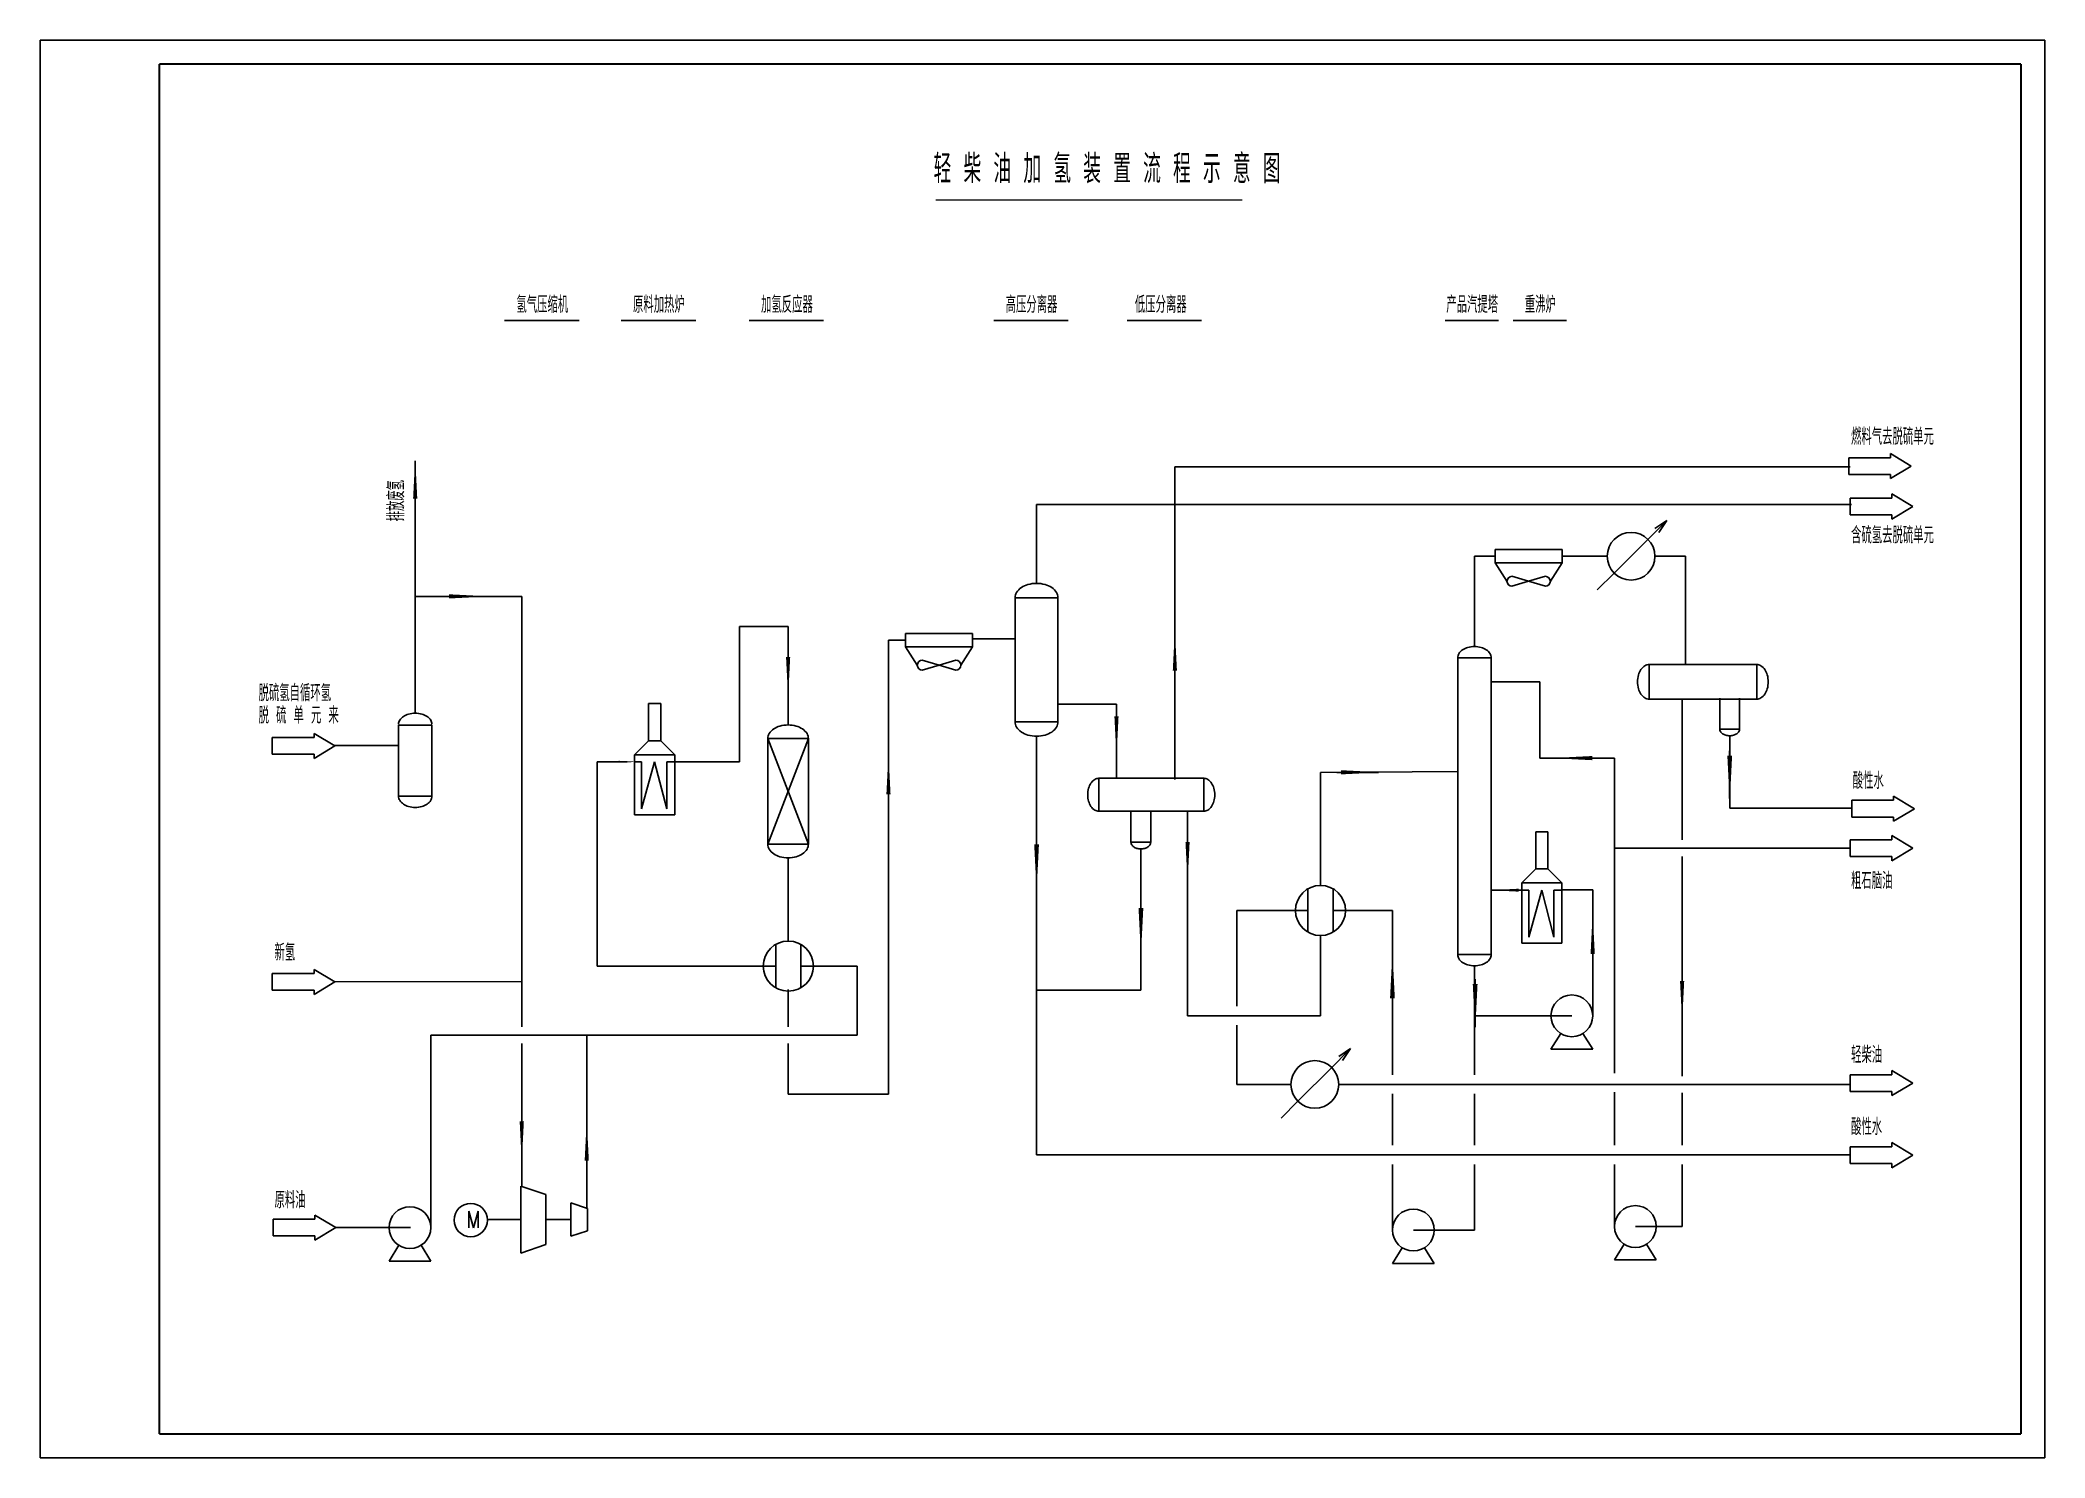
# Model space of a CAD drawing. Extents: x 0 to 420, y 0 to 297.
import ezdxf

# ---------------------------------------------------------------- set-up
doc = ezdxf.new("R2010")
doc.units = 0
doc.header["$MEASUREMENT"] = 0
doc.layers.get('0').update_dxf_attribs({"color": 3, "linetype": 'CONTINUOUS'})
doc.styles.add('HZ', font='txt', dxfattribs={"width": 0.8, "bigfont": 'hztxt'})
doc.styles.get("Standard").update_dxf_attribs({"font": 'romans', "width": 0.62, "bigfont": 'hztxt'})

# ---------------------------------------------------------------- blocks, each defined once
blk = doc.blocks.new('FH02')
at = {"linetype": 'Continuous'}
for p, q in [((0, -2), (0, 2)), ((0, 2), (10, 2)), ((10, 2), (10, 3)), ((10, 3), (15, 0)), ((15, 0), (10, -3)), ((10, -2), (0, -2)), ((10, -3), (10, -2))]:
    blk.add_line(p, q, dxfattribs=at)
blk = doc.blocks.new('HRQ')
at = {"linetype": 'Continuous'}
for p, q in [((0, -5.2), (0, 5.2)), ((6, 5.2), (6, -5.2))]:
    blk.add_line(p, q, dxfattribs=at)
blk.add_circle((3, 0), 6, dxfattribs=at)
blk = doc.blocks.new('FH11')
blk.add_line((-1.03, -0.01), (9, -0.01))
blk.add_lwpolyline([(0.01, 0.01, 1, 0.2, 0), (8.01, 0.01, 0.2, 0.2, 0)], format="xyseb")
blk = doc.blocks.new('KL05')
at = {"color": 6, "linetype": 'Continuous'}
for p, q in [((0, 1.6), (8, 1.6)), ((0, 1.6), (0, -1.6)), ((16, 1.6), (8, 1.6)), ((16, 1.6), (16, -1.6)), ((0, -1.6), (8, -1.6)), ((2.8, -6), (0, -1.6)), ((16, -1.6), (8, -1.6)), ((13.2, -6), (16, -1.6)), ((4, -4.8), (8, -6)), ((8, -6), (4, -7.2)), ((12, -4.8), (8, -6)), ((8, -6), (12, -7.2))]:
    blk.add_line(p, q, dxfattribs=at)
for centre, start, end in [((4, -6), 90, 270), ((12, -6), 270, 90)]:
    blk.add_arc(centre, 1.2, start, end, dxfattribs=at)
blk = doc.blocks.new('PUMP3')
at = {"linetype": 'Continuous'}
for p, q in [((14.35, -4.24), (12, -8)), ((22, -8), (19.65, -4.24)), ((12, -8), (22, -8)), ((12, -8), (12, -8))]:
    blk.add_line(p, q, dxfattribs=at)
for points in [[(22, 0), (22, 13)], [(17, 0), (0, 0)]]:
    blk.add_lwpolyline(points, dxfattribs=at)
blk.add_circle((17, 0), 5, dxfattribs=at)

msp = doc.modelspace()

# ---------------------------------------------------------------- linework, layer by layer
for p, q in [((420, 297), (0, 297)), ((0, 297), (0, 0)), ((420, 0), (420, 297)), ((97.32, 238.28), (112.9, 238.28)), ((121.76, 238.28), (137.35, 238.28)), ((148.57, 238.28), (164.15, 238.28)), ((199.82, 238.28), (215.4, 238.28)), ((227.74, 238.28), (243.32, 238.28)), ((294.35, 238.28), (305.53, 238.28)), ((308.58, 238.28), (319.76, 238.28)), ((78.59, 179.73), (78.59, 206.54)), ((237.74, 207.58), (379.2, 207.58)), ((237.74, 142.09), (237.74, 207.58)), ((208.75, 199.7), (379.47, 199.7)), ((208.75, 183.2), (208.75, 199.7)), ((300.49, 169.96), (300.49, 188.88)), ((300.49, 188.88), (304.77, 188.88)), ((318.96, 188.88), (328.3, 188.88)), ((338.3, 188.88), (344.7, 188.88)), ((344.7, 188.88), (344.7, 166.2)), ((78.59, 180.46), (100.9, 180.46)), ((78.59, 156), (78.59, 179.73)), ((100.9, 90.28), (100.9, 180.46)), ((204.26, 180.2), (213.24, 180.2)), ((204.26, 154.18), (204.26, 180.2)), ((213.24, 180.2), (213.24, 154.18)), ((146.5, 174.18), (146.5, 145.82)), ((146.5, 174.18), (156.7, 174.18)), ((156.7, 153.54), (156.7, 174.18)), ((177.74, 76.19), (177.74, 171.32)), ((181.32, 171.32), (177.74, 171.32)), ((195.32, 171.55), (204.26, 171.55)), ((296.99, 167.62), (296.99, 105.42)), ((303.99, 167.62), (296.99, 167.62)), ((303.99, 105.42), (303.99, 167.62)), ((337.09, 166.2), (359.62, 166.2)), ((337.09, 158.94), (337.09, 166.2)), ((359.62, 166.2), (359.62, 158.94)), ((314.2, 162.57), (303.99, 162.57)), ((314.2, 146.6), (314.2, 162.57)), ((213.24, 157.87), (225.49, 157.87)), ((225.49, 157.87), (225.49, 142.53)), ((359.62, 158.94), (337.09, 158.94)), ((343.99, 129.48), (343.99, 158.94)), ((351.87, 152.67), (351.87, 159.17)), ((356.04, 159.17), (356.04, 152.67)), ((75.09, 153.47), (75.09, 138.6)), ((82.09, 153.47), (75.09, 153.47)), ((82.09, 138.6), (82.09, 153.47)), ((213.24, 154.18), (204.26, 154.18)), ((356.04, 152.67), (351.87, 152.67)), ((353.96, 151.28), (353.96, 136.13)), ((75.09, 149.24), (61.61, 149.24)), ((160.96, 150.7), (152.44, 128.55)), ((152.44, 150.7), (160.96, 128.55)), ((152.44, 128.55), (152.44, 150.7)), ((152.44, 150.7), (160.96, 150.7)), ((160.96, 150.7), (160.96, 128.55)), ((208.75, 151.19), (208.75, 63.48)), ((116.71, 145.82), (116.71, 103.04)), ((122.97, 145.82), (116.71, 145.82)), ((132.95, 145.82), (146.5, 145.82)), ((268.24, 143.55), (296.99, 143.81)), ((268.24, 143.55), (268.24, 119.93)), ((329.86, 146.6), (314.2, 146.6)), ((329.86, 80.62), (329.86, 146.6)), ((221.78, 142.36), (243.79, 142.36)), ((221.78, 135.46), (221.78, 142.36)), ((243.79, 142.36), (243.79, 135.46)), ((75.09, 138.6), (82.09, 138.6)), ((243.79, 135.46), (221.78, 135.46)), ((228.52, 128.96), (228.52, 135.46)), ((232.69, 135.46), (232.69, 128.96)), ((240.38, 135.46), (240.38, 92.63)), ((353.96, 136.13), (379.49, 136.13)), ((160.96, 128.55), (152.44, 128.55)), ((232.69, 128.96), (228.52, 128.96)), ((230.61, 127.57), (230.61, 97.96)), ((329.86, 127.73), (379.19, 127.73)), ((156.7, 125.71), (156.7, 108.16)), ((343.99, 79.98), (343.99, 125.98)), ((310.42, 118.96), (303.99, 119)), ((325.27, 119), (318.82, 119)), ((325.27, 103.98), (325.27, 119)), ((250.69, 114.68), (250.69, 94.63)), ((250.69, 114.68), (265.61, 114.68)), ((270.86, 114.68), (283.32, 114.68)), ((283.32, 80.23), (283.32, 114.68)), ((268.24, 109.43), (268.24, 92.63)), ((296.99, 105.42), (303.99, 105.42)), ((116.71, 103.04), (154.01, 103.04)), ((159.49, 103.04), (168.3, 103.04)), ((171.2, 103.04), (162.48, 103.04)), ((171.2, 88.53), (171.2, 103.04)), ((300.49, 103.09), (300.49, 80.23)), ((61.77, 99.71), (100.9, 99.78)), ((156.7, 98.1), (156.7, 90.28)), ((230.61, 97.96), (208.75, 97.96)), ((240.38, 92.63), (268.24, 92.63)), ((300.49, 92.59), (320.65, 92.59)), ((81.85, 88.53), (171.2, 88.53)), ((81.85, 48.24), (81.85, 88.53)), ((114.53, 52.31), (114.53, 88.53)), ((250.69, 90.63), (250.69, 78.23)), ((100.9, 56.86), (100.9, 86.78)), ((156.7, 86.78), (156.7, 76.19)), ((156.7, 76.19), (177.74, 76.19)), ((250.69, 78.23), (262.05, 78.23)), ((272.05, 78.23), (329.83, 78.23)), ((283.32, 65.48), (283.32, 76.23)), ((300.49, 76.23), (300.49, 65.48)), ((329.83, 78.23), (343.99, 78.23)), ((343.99, 78.23), (379.2, 78.23)), ((343.99, 65.48), (343.99, 76.48)), ((208.75, 63.48), (379.26, 63.48)), ((283.32, 47.74), (283.32, 61.48)), ((300.49, 61.48), (300.49, 47.74)), ((343.99, 48.47), (343.99, 61.48)), ((100.72, 56.92), (100.72, 42.92)), ((100.72, 56.92), (105.97, 55.17)), ((105.97, 49.92), (105.97, 55.17)), ((111.22, 46.42), (111.22, 53.42)), ((111.22, 53.42), (114.7, 52.26)), ((114.7, 52.26), (114.7, 47.58)), ((61.95, 48.24), (77.58, 48.24)), ((61.95, 48.24), (77.48, 48.24)), ((100.72, 49.92), (93.72, 49.92)), ((105.97, 44.67), (105.97, 49.92)), ((111.22, 49.92), (105.97, 49.92)), ((111.16, 46.43), (111.22, 46.42)), ((111.22, 46.42), (114.7, 47.58)), ((100.72, 42.92), (105.97, 44.67)), ((420, 0), (420, 40)), ((0, 0), (420, 0))]:
    msp.add_line(p, q)
at = {"linetype": 'Continuous'}
for p, q in [((340.37, 195.95), (336.83, 192.42)), ((338.3, 194.71), (340.8, 196.38)), ((340.8, 196.38), (339.13, 193.88)), ((336.83, 192.42), (329.76, 185.34)), ((329.76, 185.34), (326.23, 181.81)), ((126.02, 145.82), (124.55, 145.82)), ((126.02, 145.82), (126.02, 135.95)), ((126.02, 135.95), (128.75, 145.82)), ((128.75, 145.82), (131.27, 135.95)), ((131.27, 135.95), (131.27, 145.82)), ((131.27, 145.82), (132.95, 145.82)), ((265.61, 110.13), (265.61, 119.22)), ((270.86, 119.22), (270.86, 110.13)), ((311.89, 118.96), (310.42, 118.96)), ((311.89, 118.96), (311.89, 109.09)), ((311.89, 109.09), (314.62, 118.96)), ((314.62, 118.96), (317.14, 109.09)), ((317.14, 109.09), (317.14, 118.96)), ((317.14, 118.96), (318.82, 118.96)), ((274.12, 85.31), (270.59, 81.77)), ((272.05, 84.07), (274.55, 85.73)), ((274.55, 85.73), (272.88, 83.23)), ((270.59, 81.77), (263.51, 74.7)), ((263.51, 74.7), (259.98, 71.16)), ((75.16, 44.53), (73.1, 41.24)), ((81.85, 41.24), (79.8, 44.53)), ((283.32, 40.74), (285.37, 44.03)), ((290.01, 44.03), (292.07, 40.74)), ((329.83, 41.47), (331.89, 44.76)), ((336.52, 44.76), (338.58, 41.47)), ((73.1, 41.24), (81.85, 41.24)), ((73.1, 41.24), (73.1, 41.24)), ((292.07, 40.74), (283.32, 40.74)), ((292.07, 40.74), (292.07, 40.74)), ((338.58, 41.47), (329.83, 41.47)), ((338.58, 41.47), (338.58, 41.47))]:
    msp.add_line(p, q, dxfattribs=at)
at = {"color": 1, "linetype": 'Continuous'}
for p, q in [((127.49, 158), (130.01, 158)), ((127.49, 158), (127.49, 150.23)), ((130.01, 158), (130.01, 150.23)), ((124.55, 147.29), (127.49, 150.23)), ((132.95, 147.29), (124.55, 147.29)), ((124.55, 147.29), (124.55, 134.69)), ((127.49, 150.23), (130.01, 150.23)), ((130.01, 150.23), (132.95, 147.29)), ((132.95, 134.69), (132.95, 147.29)), ((124.55, 134.69), (132.95, 134.69)), ((313.36, 131.14), (313.36, 123.37)), ((313.36, 131.14), (315.88, 131.14)), ((315.88, 131.14), (315.88, 123.37)), ((310.42, 120.43), (313.36, 123.37)), ((313.36, 123.37), (315.88, 123.37)), ((315.88, 123.37), (318.82, 120.43)), ((310.42, 120.43), (310.42, 107.83)), ((318.82, 120.43), (310.42, 120.43)), ((318.82, 107.83), (318.82, 120.43)), ((310.42, 107.83), (318.82, 107.83))]:
    msp.add_line(p, q, dxfattribs=at)
for points, const_width in [([(415, 292), (25, 292)], 0.4), ([(25, 292), (25, 5)], 0.4), ([(415, 5), (415, 292)], 0.4), ([(187.63, 263.52), (251.86, 263.52)], 0.3), ([(25, 5), (415, 5)], 0.4)]:
    msp.add_lwpolyline(points, dxfattribs=dict(const_width=const_width))
for points, format in [([(213.24, 180.2, 0.139889), (212.94, 181.28, 0.107118), (211.93, 182.32, 0.079812), (210.54, 182.95, 0.067459), (208.75, 183.2, 0.067459), (206.96, 182.95, 0.079812), (205.57, 182.32, 0.107118), (204.57, 181.28, 0.139889), (204.26, 180.2, 0.139889)], "xyb"), ([(296.99, 167.62, -0.139889), (297.23, 168.46, -0.107118), (298.02, 169.27, -0.079812), (299.1, 169.77, -0.067459), (300.49, 169.96, -0.067459), (301.89, 169.77, -0.079812), (302.97, 169.27, -0.107118), (303.75, 168.46, -0.139889), (303.99, 167.62, -0.139889)], "xyb"), ([(337.09, 166.2, 0.139889), (336.22, 165.95, 0.107118), (335.38, 165.14, 0.079812), (334.87, 164.01, 0.067459), (334.67, 162.57, 0.067459), (334.87, 161.12, 0.079812), (335.38, 160, 0.107118), (336.22, 159.19, 0.139889), (337.09, 158.94, 0.139889)], "xyb"), ([(359.62, 158.94, 0.139889), (360.49, 159.19, 0.107118), (361.33, 160, 0.079812), (361.84, 161.12, 0.067459), (362.04, 162.57, 0.067459), (361.84, 164.01, 0.079812), (361.33, 165.14, 0.107118), (360.49, 165.95, 0.139889), (359.62, 166.2, 0.139889)], "xyb"), ([(75.09, 153.67, -0.139889), (75.33, 154.51, -0.107118), (76.12, 155.32, -0.079812), (77.2, 155.81, -0.067459), (78.59, 156, -0.067459), (79.98, 155.81, -0.079812), (81.07, 155.32, -0.107118), (81.85, 154.51, -0.139889), (82.09, 153.67, -0.139889)], "xyb"), ([(160.96, 150.7, 0.139889), (160.67, 151.72, 0.107118), (159.71, 152.71, 0.079812), (158.4, 153.31, 0.067459), (156.7, 153.54, 0.067459), (155, 153.31, 0.079812), (153.69, 152.71, 0.107118), (152.73, 151.72, 0.139889), (152.44, 150.7, 0.139889)], "xyb"), ([(204.26, 154.18, 0.139889), (204.57, 153.1, 0.107118), (205.57, 152.06, 0.079812), (206.96, 151.43, 0.067459), (208.75, 151.19, 0.067459), (210.54, 151.43, 0.079812), (211.93, 152.06, 0.107118), (212.94, 153.1, 0.139889), (213.24, 154.18, 0.139889)], "xyb"), ([(351.87, 152.67, 0.139889), (352.01, 152.17, 0.107118), (352.48, 151.68, 0.079812), (353.13, 151.39, 0.067459), (353.96, 151.28, 0.067459), (354.79, 151.39, 0.079812), (355.43, 151.68, 0.107118), (355.9, 152.17, 0.139889), (356.04, 152.67, 0.139889)], "xyb"), ([(121.22, 145.82, 0.42, 0.084, 0), (124.58, 145.82, 0.084, 0.084, 0)], "xyseb"), ([(221.78, 142.36, 0.139889), (220.95, 142.12, 0.107118), (220.15, 141.35, 0.079812), (219.67, 140.28, 0.067459), (219.48, 138.91, 0.067459), (219.67, 137.54, 0.079812), (220.15, 136.47, 0.107118), (220.95, 135.7, 0.139889), (221.78, 135.46, 0.139889)], "xyb"), ([(243.79, 135.46, 0.139889), (244.61, 135.7, 0.107118), (245.41, 136.47, 0.079812), (245.9, 137.54, 0.067459), (246.09, 138.91, 0.067459), (245.9, 140.28, 0.079812), (245.41, 141.35, 0.107118), (244.61, 142.12, 0.139889), (243.79, 142.36, 0.139889)], "xyb"), ([(75.09, 138.6, 0.139889), (75.33, 137.76, 0.107118), (76.12, 136.95, 0.079812), (77.2, 136.45, 0.067459), (78.59, 136.26, 0.067459), (79.98, 136.45, 0.079812), (81.07, 136.95, 0.107118), (81.85, 137.76, 0.139889), (82.09, 138.6, 0.139889)], "xyb"), ([(152.44, 128.55, 0.139889), (152.73, 127.53, 0.107118), (153.69, 126.55, 0.079812), (155, 125.94, 0.067459), (156.7, 125.71, 0.067459), (158.4, 125.94, 0.079812), (159.71, 126.55, 0.107118), (160.67, 127.53, 0.139889), (160.96, 128.55, 0.139889)], "xyb"), ([(228.52, 128.96, 0.139889), (228.66, 128.46, 0.107118), (229.13, 127.98, 0.079812), (229.78, 127.68, 0.067459), (230.61, 127.57, 0.067459), (231.44, 127.68, 0.079812), (232.08, 127.98, 0.107118), (232.55, 128.46, 0.139889), (232.69, 128.96, 0.139889)], "xyb"), ([(296.99, 105.42, 0.139889), (297.23, 104.59, 0.107118), (298.02, 103.77, 0.079812), (299.1, 103.28, 0.067459), (300.49, 103.09, 0.067459), (301.89, 103.28, 0.079812), (302.97, 103.77, 0.107118), (303.75, 104.59, 0.139889), (303.99, 105.42, 0.139889)], "xyb")]:
    msp.add_lwpolyline(points, format=format)
at = {"linetype": 'Continuous', "const_width": 0.084}
msp.add_lwpolyline([(124.55, 145.82), (122.97, 145.82)], dxfattribs=at)
at = {"linetype": 'Continuous'}
for points in [[(329.83, 65.48), (329.83, 76.58)], [(81.85, 48.24), (81.85, 59.61)], [(329.83, 48.47), (329.83, 61.48)], [(287.69, 47.74), (300.49, 47.74)], [(334.2, 48.47), (343.99, 48.47)]]:
    msp.add_lwpolyline(points, dxfattribs=at)
for centre, radius in [((333.3, 188.88), 5), ((268.24, 114.68), 5.25), ((267.05, 78.23), 5), ((77.48, 48.24), 4.38), ((287.69, 47.74), 4.38), ((334.2, 48.47), 4.38)]:
    msp.add_circle(centre, radius, dxfattribs=at)
msp.add_circle((90.22, 49.81), 3.5)

# ---------------------------------------------------------------- block references
at = {"xscale": 0.875, "yscale": 0.875, "zscale": 0.875}
for name, p in [('FH02', (378.89, 207.77)), ('FH02', (379.2, 199.3)), ('KL05', (304.85, 188.88)), ('FH11', (85.67, 180.46)), ('KL05', (181.32, 171.32)), ('FH02', (48.64, 149.14)), ('FH11', (272.54, 143.61)), ('FH02', (379.55, 136)), ('FH02', (379.2, 127.73)), ('HRQ', (154.12, 103.02)), ('FH02', (48.64, 99.71)), ('PUMP3', (306.02, 92.6)), ('FH02', (379.2, 78.51)), ('FH02', (379.2, 63.42)), ('FH02', (48.82, 48.24))]:
    msp.add_blockref(name, p, dxfattribs=at)
for p, xscale, yscale, zscale, rotation in [((78.59, 200.96), 0.875, 0.875, 0.875, 90), ((237.74, 164.89), 0.875, 0.875, 0.875, 90), ((156.7, 167.81), 0.875, 0.875, 0.875, 270), ((225.49, 155.36), 0.875, 0.875, 0.875, 270), ((325.17, 146.6), 0.875, 0.875, 0.875, 180), ((177.74, 138.96), 0.875, 0.875, 0.875, 90), ((240.38, 129.06), 0.875, 0.875, 0.875, 270), ((309.73, 118.93), 0.6124999999999999, 0.6124999999999999, 0.6124999999999999, 180), ((325.27, 105.57), 0.875, 0.875, 0.875, 90), ((343.99, 99.89), 0.875, 0.875, 0.875, 270), ((100.9, 70.48), 0.875, 0.875, 0.875, 270), ((114.53, 62.23), 0.875, 0.875, 0.875, 90)]:
    msp.add_blockref('FH11', p, dxfattribs=dict(xscale=xscale, yscale=yscale, zscale=zscale, rotation=rotation))
for p, rotation in [((353.96, 147.1), 270), ((208.75, 128.56), 270), ((230.61, 115.2), 270), ((283.32, 96.24), 90), ((300.63, 99.25), 270)]:
    msp.add_blockref('FH11', p, dxfattribs=dict(rotation=rotation))

# ---------------------------------------------------------------- texts
at = {"width": 0.62}
for s, height, p in [('轻 柴 油 加 氢 装 置 流 程 示 意 图', 6, (187.18, 267.03)), ('氢气压缩机', 3.5, (99.78, 239.86)), ('原料加热炉', 3.5, (124.22, 239.86)), ('加氢反应器', 3.5, (151.03, 239.86)), ('高压分离器', 3.5, (202.28, 239.86)), ('低压分离器', 3.5, (229.35, 239.86)), ('产品汽提塔', 3.5, (294.6, 239.86)), ('重沸炉', 3.5, (311.04, 239.86)), ('燃料气去脱硫单元', 3.5, (379.39, 212.21)), ('含硫氢去脱硫单元', 3.5, (379.39, 191.55)), ('脱硫氢自循环氢', 3.5, (45.77, 158.5)), ('脱 硫 单 元 来', 3.5, (45.77, 153.82)), ('酸性水', 3.5, (379.74, 140.14)), ('粗石脑油', 3.5, (379.39, 119.16)), ('新氢', 3.5, (49.11, 104.15)), ('轻柴油', 3.5, (379.39, 82.7)), ('酸性水', 3.5, (379.39, 67.62)), ('原料油', 3.5, (49.11, 52.29))]:
    msp.add_text(s, height=height, dxfattribs=at).set_placement(p)
msp.add_text('排放废氢', height=3.5, rotation=90, dxfattribs=at).set_placement((76.31, 196.18))
at = {"style": 'HZ', "width": 0.8}
msp.add_text('M', height=3.5, dxfattribs=at).set_placement((89.35, 48.17))

doc.saveas('drawing.dxf')
